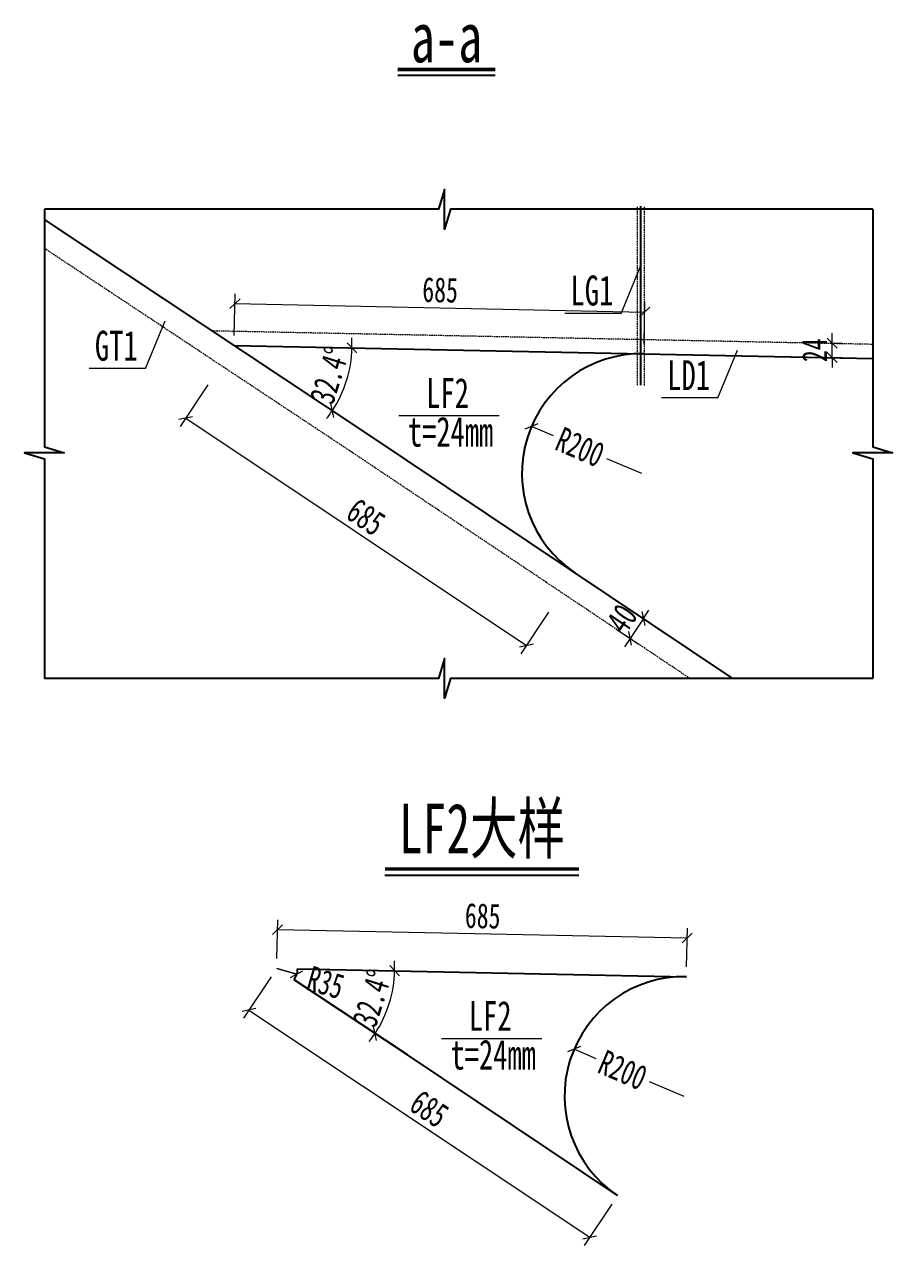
# Model space of a CAD drawing. Header units: millimetres. Extents: x -89049 to 410567, y -307459 to -100425.
# Drawn here: x 79529 to 80982, y -303548 to -301505 of the extents above; entities that cross this region are included whole.
import ezdxf
from ezdxf.enums import TextEntityAlignment as Align

# ---------------------------------------------------------------- set-up
doc = ezdxf.new("R2010")
doc.units = ezdxf.units.MM
doc.linetypes.add('DASHED', pattern=[0.75, 0.5, -0.25])
doc.layers.get('Defpoints').update_dxf_attribs({"color": 8})
for name, color, linetype, lineweight in [('文字', 7, 'Continuous', 15), ('标注线及字体', 2, 'Continuous', 15), ('细实线', 4, 'Continuous', 15), ('虚线', 7, 'DASHED', 13), ('钢板粗线', 1, 'Continuous', 25)]:
    doc.layers.add(name, color=color, linetype=linetype, lineweight=lineweight)
doc.styles.add('111', font='', dxfattribs={"width": 0.7})
doc.styles.add('BM_Dim', font='', dxfattribs={"width": 0.85})
doc.styles.get('111').set_extended_font_data('仿宋_GB2312')
doc.styles.get('BM_Dim').set_extended_font_data('仿宋_GB2312')
doc.dimstyles.new('200', dxfattribs={"dimscale": 0, "dimtxt": 2.5, "dimasz": 1, "dimexe": 1, "dimexo": 1, "dimgap": 0.6, "dimtad": 1, "dimdec": 0, "dimdsep": 46, "dimtxsty": '111', "dimblk": 'OBLIQUE', "dimcen": 0, "dimclrd": 4, "dimclre": 4, "dimclrt": 4, "dimadec": 1, "dimazin": 2, "dimtfac": 1, "dimtdec": 0, "dimtix": 1, "dimtmove": 2, "dimatfit": 3, "dimfxl": 4, "dimfxlon": 1, "dimtolj": 1, "dimlwd": -1, "dimlwe": -1, "dimarcsym": 0})

# ---------------------------------------------------------------- blocks, each defined once
blk = doc.blocks.new('_Oblique')
at = {"color": 0, "linetype": 'ByBlock', "lineweight": -2}
blk.add_line((-0.5, -0.5), (0.5, 0.5), dxfattribs=at)
blk = doc.blocks.new('*D2840')
at = {"layer": 'Defpoints', "color": 0, "transparency": 16777216}
for p in [(80377.8, -302177.8), (80561.8, -302256.3)]:
    blk.add_point(p, dxfattribs=at)
at = {"layer": '细实线', "color": 4, "transparency": 16777216}
for p, q in [((80414.8, -302193.6), (80377.8, -302177.8)), ((80503.6, -302231.5), (80561.8, -302256.3))]:
    blk.add_line(p, q, dxfattribs=at)
at = {"layer": '细实线', "color": 4, "transparency": 16777216, "xscale": 16.66666666666666, "yscale": 16.66666666666666, "zscale": 16.66666666666666, "rotation": 156.8904116436016}
blk.add_blockref('_Oblique', (80377.8, -302177.8), dxfattribs=at)
at = {"layer": '细实线', "color": 4, "transparency": 16777216, "insert": (80459.2, -302212.5), "char_height": 41.67, "attachment_point": 5, "rotation": 336.8904, "style": '111'}
blk.add_mtext('\\A1;R200', dxfattribs=at)
blk = doc.blocks.new('*D2841')
at = {"layer": 'Defpoints', "color": 0, "transparency": 16777216}
for p in [(80864.6, -302038.4), (80881, -302038.4), (80864.6, -302062.4)]:
    blk.add_point(p, dxfattribs=at)
at = {"layer": '细实线', "color": 4, "transparency": 16777216}
for p, q in [((80881, -302038.4), (80881, -302021.8)), ((80881, -302038.4), (80897.7, -302038.4)), ((80881, -302062.4), (80881, -302038.4)), ((80881, -302062.4), (80897.7, -302062.4)), ((80881, -302062.4), (80881, -302079.1))]:
    blk.add_line(p, q, dxfattribs=at)
at = {"layer": '细实线', "color": 4, "transparency": 16777216, "xscale": 16.66666666666666, "yscale": 16.66666666666666, "zscale": 16.66666666666666}
for p, rotation in [((80881, -302038.4), 270), ((80881, -302062.4), 90)]:
    blk.add_blockref('_Oblique', p, dxfattribs=dict(at, rotation=rotation))
at = {"layer": '细实线', "color": 4, "transparency": 16777216, "insert": (80851.6, -302050.4), "char_height": 41.67, "attachment_point": 5, "rotation": 90, "style": '111'}
blk.add_mtext('\\A1;24', dxfattribs=at)
blk = doc.blocks.new('*D2842')
at = {"layer": 'Defpoints', "color": 0, "transparency": 16777216}
for p in [(80529.8, -302475.6), (80507.6, -302508.8), (80542.9, -302532.4)]:
    blk.add_point(p, dxfattribs=at)
at = {"layer": '细实线', "color": 4, "transparency": 16777216}
for p, q in [((80543.7, -302484.8), (80579, -302508.5)), ((80565.1, -302499.2), (80574.4, -302485.4)), ((80565.1, -302499.2), (80542.9, -302532.4)), ((80521.4, -302518.1), (80556.7, -302541.7)), ((80542.9, -302532.4), (80533.6, -302546.3))]:
    blk.add_line(p, q, dxfattribs=at)
at = {"layer": '细实线', "color": 4, "transparency": 16777216, "xscale": 16.66666666666666, "yscale": 16.66666666666666, "zscale": 16.66666666666666}
for p, rotation in [((80565.1, -302499.2), 236.2102860713065), ((80542.9, -302532.4), 56.21028607130649)]:
    blk.add_blockref('_Oblique', p, dxfattribs=dict(at, rotation=rotation))
at = {"layer": '细实线', "color": 4, "transparency": 16777216, "insert": (80529.2, -302499.2), "char_height": 41.67, "attachment_point": 5, "rotation": 56.2103, "style": '111'}
blk.add_mtext('\\A1;40', dxfattribs=at)
blk = doc.blocks.new('*D2843')
at = {"layer": 'Defpoints', "color": 0, "transparency": 16777216}
for p in [(79880.2, -302042.4), (80450.5, -302422.5), (80369.5, -302544.1)]:
    blk.add_point(p, dxfattribs=at)
at = {"layer": '细实线', "color": 4, "transparency": 16777216}
for p, q in [((79836.1, -302108.5), (79789.9, -302177.9)), ((79799.2, -302164), (80369.5, -302544.1)), ((80406.4, -302488.7), (80360.2, -302558))]:
    blk.add_line(p, q, dxfattribs=at)
at = {"layer": '细实线', "color": 4, "transparency": 16777216, "xscale": 16.66666666666666, "yscale": 16.66666666666666, "zscale": 16.66666666666666}
for p, rotation in [((79799.2, -302164), 146.3135887862112), ((80369.5, -302544.1), 326.3135887862112)]:
    blk.add_blockref('_Oblique', p, dxfattribs=dict(at, rotation=rotation))
at = {"layer": '细实线', "color": 4, "transparency": 16777216, "insert": (80100.9, -302329.3), "char_height": 41.67, "attachment_point": 5, "rotation": 326.3136, "style": '111'}
blk.add_mtext('\\A1;685', dxfattribs=at)
blk = doc.blocks.new('*D2844')
at = {"layer": 'Defpoints', "color": 0, "transparency": 16777216}
for p in [(80567.3, -301986.5), (79880.2, -302042.4), (80565.8, -302056.3)]:
    blk.add_point(p, dxfattribs=at)
at = {"layer": '细实线', "color": 4, "transparency": 16777216}
for p, q in [((79880.6, -302025.7), (79882, -301955.8)), ((79881.7, -301972.5), (80567.3, -301986.5)), ((80566.2, -302039.7), (80567.6, -301969.8))]:
    blk.add_line(p, q, dxfattribs=at)
at = {"layer": '细实线', "color": 4, "transparency": 16777216, "xscale": 16.66666666666666, "yscale": 16.66666666666666, "zscale": 16.66666666666666}
for p, rotation in [((79881.7, -301972.5), 178.8322584214006), ((80567.3, -301986.5), 358.8322584214006)]:
    blk.add_blockref('_Oblique', p, dxfattribs=dict(at, rotation=rotation))
at = {"layer": '细实线', "color": 4, "transparency": 16777216, "insert": (80225.1, -301949.7), "char_height": 41.67, "attachment_point": 5, "rotation": 358.8323, "style": '111'}
blk.add_mtext('\\A1;685', dxfattribs=at)
blk = doc.blocks.new('*D2845')
at = {"layer": 'Defpoints', "color": 0, "transparency": 16777216}
for p in [(79562.7, -301832), (79880.2, -302042.4), (80948.9, -302064.2), (80062.2, -302118.6), (80099, -302187.3)]:
    blk.add_point(p, dxfattribs=at)
at = {"layer": '细实线', "color": 4, "transparency": 16777216}
for start, end in [(358.8323, 3.6749), (326.4801, 358.8323), (321.6375, 326.4801)]:
    blk.add_arc((79880.2, -302042.4), 197.3, start, end, dxfattribs=at)
at = {"layer": '细实线', "color": 4, "transparency": 16777216, "xscale": 16.66666666666666, "yscale": 16.66666666666666, "zscale": 16.66666666666666}
for p, rotation in [((80077.4, -302046.4), 268.8322584214029), ((80044.7, -302151.3), 56.48013428573193)]:
    blk.add_blockref('_Oblique', p, dxfattribs=dict(at, rotation=rotation))
at = {"layer": '细实线', "color": 4, "transparency": 16777216, "insert": (80040.1, -302092.3), "char_height": 41.667, "attachment_point": 5, "rotation": 72.6562, "style": '111'}
blk.add_mtext('\\A1;32.4%%d', dxfattribs=at)
blk = doc.blocks.new('*D2886')
at = {"layer": 'Defpoints', "color": 0, "transparency": 16777216}
for p in [(80449.2, -303219.7), (80633.1, -303298.2)]:
    blk.add_point(p, dxfattribs=at)
at = {"layer": '细实线', "color": 4, "transparency": 16777216}
for p, q in [((80486.1, -303235.5), (80449.2, -303219.7)), ((80575, -303273.4), (80633.1, -303298.2))]:
    blk.add_line(p, q, dxfattribs=at)
at = {"layer": '细实线', "color": 4, "transparency": 16777216, "xscale": 16.66666666666666, "yscale": 16.66666666666666, "zscale": 16.66666666666666, "rotation": 156.8904116436016}
blk.add_blockref('_Oblique', (80449.2, -303219.7), dxfattribs=at)
at = {"layer": '细实线', "color": 4, "transparency": 16777216, "insert": (80530.6, -303254.5), "char_height": 41.67, "attachment_point": 5, "rotation": 336.8904, "style": '111'}
blk.add_mtext('\\A1;R200', dxfattribs=at)
blk = doc.blocks.new('*D2887')
at = {"layer": 'Defpoints', "color": 0, "transparency": 16777216}
for p in [(79951.6, -303084.3), (79951.6, -303084.3), (80570, -303096.9), (80133.5, -303160.5), (80170.3, -303229.2)]:
    blk.add_point(p, dxfattribs=at)
at = {"layer": '细实线', "color": 4, "transparency": 16777216}
for start, end in [(358.8323, 3.6749), (326.4801, 358.8323), (321.6375, 326.4801)]:
    blk.add_arc((79951.6, -303084.3), 197.3, start, end, dxfattribs=at)
at = {"layer": '细实线', "color": 4, "transparency": 16777216, "xscale": 16.66666666666666, "yscale": 16.66666666666666, "zscale": 16.66666666666666}
for p, rotation in [((80148.8, -303088.3), 268.8322584213994), ((80116, -303193.2), 56.48013428573193)]:
    blk.add_blockref('_Oblique', p, dxfattribs=dict(at, rotation=rotation))
at = {"layer": '细实线', "color": 4, "transparency": 16777216, "insert": (80111.4, -303134.2), "char_height": 41.667, "attachment_point": 5, "rotation": 72.6562, "style": '111'}
blk.add_mtext('\\A1;32.4%%d', dxfattribs=at)
blk = doc.blocks.new('*D2888')
at = {"layer": 'Defpoints', "color": 0, "transparency": 16777216}
for p in [(79951.6, -303084.3), (79985.2, -303094.1)]:
    blk.add_point(p, dxfattribs=at)
at = {"layer": '细实线', "color": 4, "transparency": 16777216}
for p, q in [((79985.2, -303094.1), (79951.6, -303084.3)), ((79951.6, -303084.3), (79985.2, -303094.1))]:
    blk.add_line(p, q, dxfattribs=at)
at = {"layer": '细实线', "color": 4, "transparency": 16777216, "xscale": 16.66666666666666, "yscale": 16.66666666666666, "zscale": 16.66666666666666, "rotation": 343.710098020037}
blk.add_blockref('_Oblique', (79985.2, -303094.1), dxfattribs=at)
at = {"layer": '细实线', "color": 4, "transparency": 16777216, "insert": (80033.3, -303108.2), "char_height": 41.67, "attachment_point": 5, "rotation": 343.7101, "style": '111'}
blk.add_mtext('\\A1;R35', dxfattribs=at)
blk = doc.blocks.new('*D2889')
at = {"layer": 'Defpoints', "color": 0, "transparency": 16777216}
for p in [(79951.6, -303084.3), (80521.9, -303464.5), (80475.4, -303534.2)]:
    blk.add_point(p, dxfattribs=at)
at = {"layer": '细实线', "color": 4, "transparency": 16777216}
for p, q in [((79942.1, -303098.6), (79895.9, -303167.9)), ((79905.1, -303154), (80475.4, -303534.2)), ((80512.4, -303478.7), (80466.2, -303548))]:
    blk.add_line(p, q, dxfattribs=at)
at = {"layer": '细实线', "color": 4, "transparency": 16777216, "xscale": 16.66666666666666, "yscale": 16.66666666666666, "zscale": 16.66666666666666}
for p, rotation in [((79905.1, -303154), 146.3135887862031), ((80475.4, -303534.2), 326.3135887862031)]:
    blk.add_blockref('_Oblique', p, dxfattribs=dict(at, rotation=rotation))
at = {"layer": '细实线', "color": 4, "transparency": 16777216, "insert": (80206.8, -303319.3), "char_height": 41.67, "attachment_point": 5, "rotation": 326.3136, "style": '111'}
blk.add_mtext('\\A1;685', dxfattribs=at)
blk = doc.blocks.new('*D2890')
at = {"layer": 'Defpoints', "color": 0, "transparency": 16777216}
for p in [(80638.5, -303033.5), (79951.6, -303084.3), (80637.2, -303098.3)]:
    blk.add_point(p, dxfattribs=at)
at = {"layer": '细实线', "color": 4, "transparency": 16777216}
for p, q in [((79951.9, -303067.6), (79953.2, -303002.9)), ((79952.9, -303019.5), (80638.5, -303033.5)), ((80637.5, -303081.6), (80638.9, -303016.9))]:
    blk.add_line(p, q, dxfattribs=at)
at = {"layer": '细实线', "color": 4, "transparency": 16777216, "xscale": 16.66666666666666, "yscale": 16.66666666666666, "zscale": 16.66666666666666}
for p, rotation in [((79952.9, -303019.5), 178.8322584214006), ((80638.5, -303033.5), 358.8322584214006)]:
    blk.add_blockref('_Oblique', p, dxfattribs=dict(at, rotation=rotation))
at = {"layer": '细实线', "color": 4, "transparency": 16777216, "insert": (80296.3, -302996.7), "char_height": 41.67, "attachment_point": 5, "rotation": 358.8323, "style": '111'}
blk.add_mtext('\\A1;685', dxfattribs=at)

msp = doc.modelspace()

# ---------------------------------------------------------------- linework, layer by layer
at = {"color": 4}
for p, q in [((80317.4, -301591), (80154, -301591)), ((80132.7, -302928.2), (80457.2, -302928.2))]:
    msp.add_line(p, q, dxfattribs=at)
at = {"color": 6, "const_width": 6}
for points in [[(80317.4, -301581), (80154, -301581)], [(80132.7, -302918.2), (80457.2, -302918.2)]]:
    msp.add_lwpolyline(points, dxfattribs=at)
at = {"color": 4}
for points in [[(80948.9, -301814.7), (80242.4, -301814.7), (80232.4, -301848), (80232.4, -301781.4), (80222.4, -301814.7), (80209.1, -301814.7), (79562.7, -301814.7)], [(79562.7, -301814.7), (79562.7, -302212.1), (79596, -302222.1), (79529.3, -302222.1), (79562.7, -302232.1), (79562.7, -302245.4), (79562.7, -302599.3)], [(80948.9, -301814.7), (80948.9, -302212.1), (80982.2, -302222.1), (80915.5, -302222.1), (80948.9, -302232.1), (80948.9, -302245.4), (80948.9, -302599.3)], [(80948.9, -302599.3), (80242.4, -302599.3), (80232.4, -302632.6), (80232.4, -302566), (80222.4, -302599.3), (80209.1, -302599.3), (79562.7, -302599.3)]]:
    msp.add_lwpolyline(points, dxfattribs=at)
at = {"layer": 'Defpoints'}
msp.add_line((80561.1, -302109.1), (80561.1, -301809.7), dxfattribs=at)
at = {"layer": '细实线'}
for p, q in [((80527.8, -301988.7), (80560.9, -301908.6)), ((80527.8, -301988.7), (80433.8, -301988.7)), ((79731.9, -302081.1), (79764.9, -302001)), ((80689.7, -302130.2), (80722.7, -302050.2)), ((79731.9, -302081.1), (79637.8, -302081.1)), ((80689.7, -302130.2), (80595.7, -302130.2)), ((80324, -302160), (80155.8, -302160)), ((80395.4, -303202), (80227.2, -303202))]:
    msp.add_line(p, q, dxfattribs=at)
at = {"layer": '虚线', "ltscale": 5}
for p, q in [((80555.1, -302109.1), (80555.1, -301809.7)), ((80567.1, -302109.2), (80567.1, -301809.7)), ((79842.8, -302017.6), (80948.9, -302040.1))]:
    msp.add_line(p, q, dxfattribs=at)
msp.add_lwpolyline([(80642.8, -302599.3), (80076.8, -302220.6), (79562.7, -301880)], dxfattribs=at)
at = {"layer": '钢板粗线'}
for p, q in [((79880.2, -302042.4), (80948.9, -302064.2)), ((79986.6, -303085), (80637.2, -303098.3))]:
    msp.add_line(p, q, dxfattribs=at)
for points in [[(80714.7, -302599.3), (80099, -302187.3), (79562.7, -301832)], [(80521.9, -303464.5), (80170.3, -303229.2), (79980.8, -303103.6)]]:
    msp.add_lwpolyline(points, dxfattribs=at)
for centre, radius, start, end in [((80561.8, -302256.3), 200, 88.8323, 236.2103), ((79951.6, -303084.3), 35, 326.4801, 358.8323), ((80633.1, -303298.2), 200, 88.8323, 236.2103)]:
    msp.add_arc(centre, radius, start, end, dxfattribs=at)

# ---------------------------------------------------------------- texts
at = {"layer": '文字', "style": 'BM_Dim', "width": 0.7}
for s, p in [('LG1', (80479, -301990.5)), ('GT1', (79683, -302082.9)), ('LD1', (80640.9, -302132.1)), ('LF2', (80237.5, -302161.9)), ('t=24mm', (80242.5, -302226.7)), ('LF2', (80308.8, -303203.8)), ('t=24mm', (80313.8, -303268.6))]:
    msp.add_text(s, height=50, dxfattribs=at).set_placement(p, align=Align.BOTTOM_CENTER)
at = {"layer": '标注线及字体', "style": '111', "width": 0.7}
for s, p in [('a-a', (80235.7, -301527.7)), ('LF2大样', (80295.1, -302848.5))]:
    msp.add_text(s, height=83.33, dxfattribs=at).set_placement(p, align=Align.MIDDLE)

# ---------------------------------------------------------------- dimensions: what is measured, and where the dimension line sits
at = {"layer": '细实线'}
for base, line1, line2, picture, middle in [((80062.2, -302118.6), ((79880.2, -302042.4), (80948.9, -302064.2)), ((80099, -302187.3), (79562.7, -301832)), '*D2845', (80040.1, -302092.3)), ((80133.5, -303160.5), ((79951.6, -303084.3), (80570, -303096.9)), ((80170.3, -303229.2), (79951.6, -303084.3)), '*D2887', (80111.4, -303134.2))]:
    dim = msp.add_angular_dim_2l(base=base, line1=line1, line2=line2, dimstyle='200', override={"dimscale": 16.666667, "dimblk": 'Oblique'}, dxfattribs=at)
    dim.commit()
    dim.dimension.update_dxf_attribs({"geometry": picture, "text_midpoint": middle})
for p1, p2, distance, picture, middle in [((79880.2, -302042.4), (80565.8, -302056.3), 69.9, '*D2844', (80225.1, -301949.7)), ((79951.6, -303084.3), (80637.2, -303098.3), 64.8, '*D2890', (80296.3, -302996.7))]:
    dim = msp.add_aligned_dim(p1=p1, p2=p2, distance=distance, text='685', dimstyle='200', override={"dimscale": 16.666667, "dimtxsty": '111', "dimblk": 'Oblique'}, dxfattribs=at)
    dim.commit()
    dim.dimension.update_dxf_attribs({"geometry": picture, "text_midpoint": middle})
dim = msp.add_linear_dim(base=(80881, -302038.4), p1=(80864.6, -302062.4), p2=(80864.6, -302038.4), angle=90, dimstyle='200', override={"dimscale": 16.666667, "dimblk": 'Oblique'}, dxfattribs=at)
dim.commit()
dim.dimension.update_dxf_attribs({"geometry": '*D2841', "text_midpoint": (80851.6, -302050.4)})
for p1, p2, distance, picture, middle in [((79880.2, -302042.4), (80450.5, -302422.5), -146.2, '*D2843', (80100.9, -302329.3)), ((80529.8, -302475.6), (80507.6, -302508.8), 42.5, '*D2842', (80529.2, -302499.2)), ((79951.6, -303084.3), (80521.9, -303464.5), -83.8, '*D2889', (80206.8, -303319.3))]:
    dim = msp.add_aligned_dim(p1=p1, p2=p2, distance=distance, dimstyle='200', override={"dimscale": 16.666667, "dimblk": 'Oblique'}, dxfattribs=at)
    dim.commit()
    dim.dimension.update_dxf_attribs({"geometry": picture, "text_midpoint": middle})
for center, mpoint, picture, middle in [((80561.8, -302256.3), (80377.8, -302177.8), '*D2840', (80459.2, -302212.5)), ((79951.6, -303084.3), (79985.2, -303094.1), '*D2888', (80033.3, -303108.2)), ((80633.1, -303298.2), (80449.2, -303219.7), '*D2886', (80530.6, -303254.5))]:
    dim = msp.add_radius_dim(center=center, mpoint=mpoint, dimstyle='200', override={"dimscale": 16.666667, "dimblk": 'Oblique'}, dxfattribs=at)
    dim.commit()
    dim.dimension.update_dxf_attribs({"geometry": picture, "text_midpoint": middle, "dimtype": 164})

doc.saveas('drawing.dxf')
